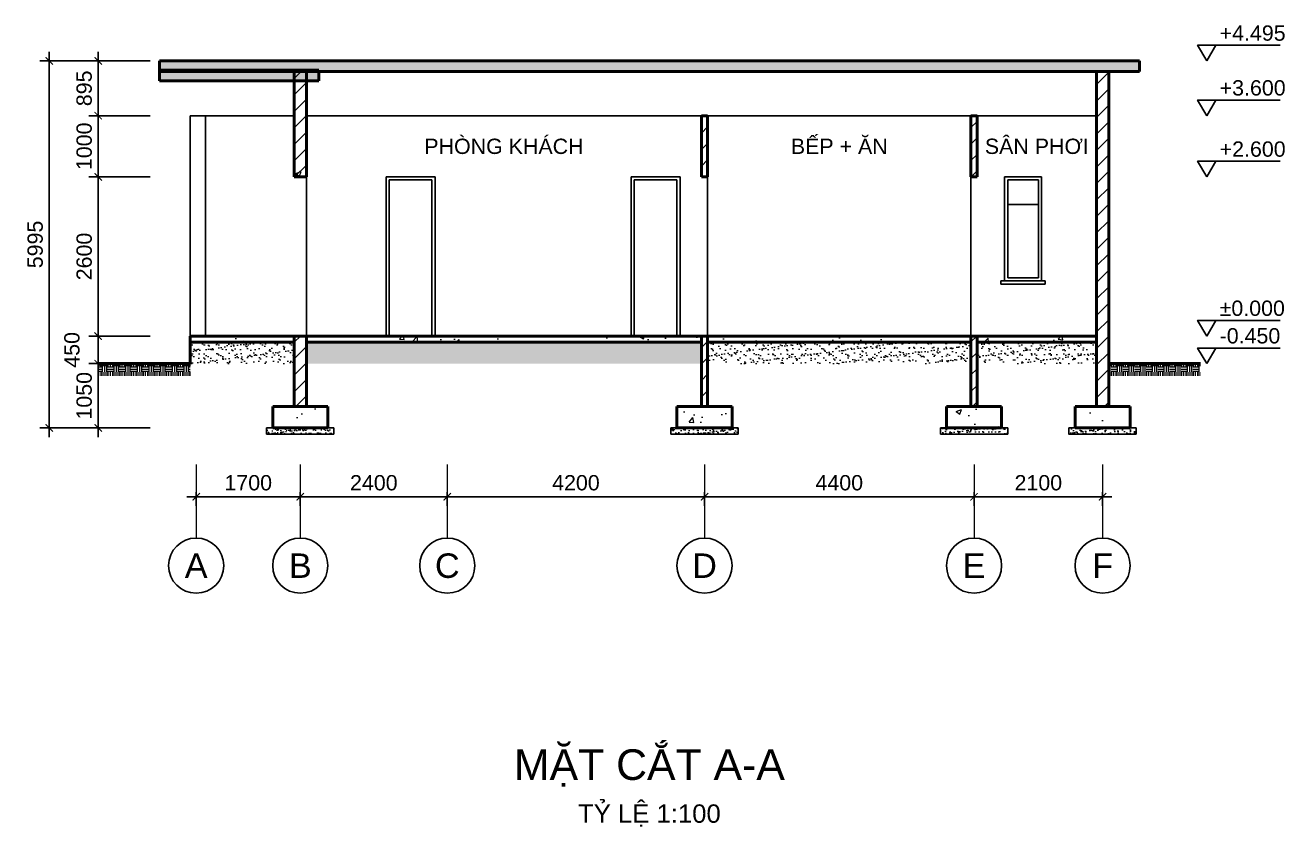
# Model space of a CAD drawing. Header units: millimetres. Extents: x -3500 to 198005, y -63125 to 18900.
# Drawn here: x 9608 to 30174, y -30016 to -16921 of the extents above; entities that cross this region are included whole.
import ezdxf
from ezdxf.enums import TextEntityAlignment as Align

# ---------------------------------------------------------------- set-up
doc = ezdxf.new("R2010")
doc.units = ezdxf.units.MM
doc.header["$LTSCALE"] = 40
doc.linetypes.add('CENTER', pattern=[50.8, 31.75, -6.35, 6.35, -6.35])
for name, color, linetype, lineweight in [('A-ANNO-DIMS', 1, 'Continuous', 18), ('A-ANNO-SYMB', 7, 'Continuous', 25), ('A-ANNO-TEXT', 7, 'Continuous', 18), ('A-ELEV', 7, 'Continuous', 25), ('A-ELEV-OTLN', 7, 'Continuous', 50), ('A-SECT', 7, 'Continuous', 50), ('A-SECT-PATT', 8, 'Continuous', 9), ('S-GRID', 1, 'CENTER', 18), ('S-GRID-IDEN', 7, 'Continuous', 25)]:
    doc.layers.add(name, color=color, linetype=linetype, lineweight=lineweight)
doc.styles.add('MCP-ARIAL', font='arial.ttf')
doc.dimstyles.new('MCP-1-100', dxfattribs={"dimscale": 100, "dimtxt": 2.5, "dimasz": 1.2, "dimexe": 1.5, "dimexo": 1.5, "dimgap": 1, "dimtad": 1, "dimdec": 0, "dimdsep": 46, "dimtxsty": 'MCP-ARIAL', "dimblk": 'ARCHTICK', "dimblk1": 'ARCHTICK', "dimblk2": 'ARCHTICK', "dimcen": 0.09, "dimdle": 1.5, "dimclrd": 256, "dimclre": 256, "dimclrt": 256, "dimadec": 0, "dimazin": 0, "dimtfac": 1, "dimtdec": 4, "dimtmove": 2, "dimatfit": 3, "dimfxl": 1, "dimtolj": 1, "dimtzin": 0, "dimarcsym": 0})

# ---------------------------------------------------------------- blocks, each defined once
blk = doc.blocks.new('_ArchTick')
at = {"color": 0, "linetype": 'ByBlock', "const_width": 0.15}
blk.add_lwpolyline([(-0.5, -0.5), (0.5, 0.5)], dxfattribs=at)
blk = doc.blocks.new('*D57')
at = {"layer": 'A-ANNO-DIMS', "lineweight": -2, "transparency": 16777216}
for p, q in [((10800, -23650), (10800, -22300)), ((11650, -22450), (10650, -22450)), ((11650, -23500), (10650, -23500))]:
    blk.add_line(p, q, dxfattribs=at)
at = {"layer": 'Defpoints', "color": 0, "transparency": 16777216}
for p in [(10800, -22450), (11800, -22450), (11800, -23500)]:
    blk.add_point(p, dxfattribs=at)
at = {"layer": 'A-ANNO-DIMS', "lineweight": -2, "transparency": 16777216, "xscale": 120, "yscale": 120, "zscale": 120}
for p, rotation in [((10800, -22450), 90), ((10800, -23500), 270)]:
    blk.add_blockref('_ArchTick', p, dxfattribs=dict(at, rotation=rotation))
at = {"layer": 'A-ANNO-DIMS', "transparency": 16777216, "insert": (10572, -22975), "char_height": 250, "attachment_point": 5, "rotation": 90, "style": 'MCP-ARIAL'}
blk.add_mtext('\\A1;1050', dxfattribs=at)
blk = doc.blocks.new('*D58')
at = {"layer": 'A-ANNO-DIMS', "lineweight": -2, "transparency": 16777216}
for p, q in [((11650, -22000), (10650, -22000)), ((10800, -22600), (10800, -21850)), ((11650, -22450), (10650, -22450))]:
    blk.add_line(p, q, dxfattribs=at)
at = {"layer": 'Defpoints', "color": 0, "transparency": 16777216}
for p in [(10800, -22000), (11800, -22000), (11800, -22450)]:
    blk.add_point(p, dxfattribs=at)
at = {"layer": 'A-ANNO-DIMS', "lineweight": -2, "transparency": 16777216, "xscale": 120, "yscale": 120, "zscale": 120}
for p, rotation in [((10800, -22000), 90), ((10800, -22450), 270)]:
    blk.add_blockref('_ArchTick', p, dxfattribs=dict(at, rotation=rotation))
at = {"layer": 'A-ANNO-DIMS', "transparency": 16777216, "insert": (10372, -22225), "char_height": 250, "attachment_point": 5, "rotation": 90, "style": 'MCP-ARIAL'}
blk.add_mtext('\\A1;450', dxfattribs=at)
blk = doc.blocks.new('*D59')
at = {"layer": 'A-ANNO-DIMS', "lineweight": -2, "transparency": 16777216}
for p, q in [((10800, -22150), (10800, -19250)), ((11650, -19400), (10650, -19400)), ((11650, -22000), (10650, -22000))]:
    blk.add_line(p, q, dxfattribs=at)
at = {"layer": 'Defpoints', "color": 0, "transparency": 16777216}
for p in [(10800, -19400), (11800, -19400), (11800, -22000)]:
    blk.add_point(p, dxfattribs=at)
at = {"layer": 'A-ANNO-DIMS', "lineweight": -2, "transparency": 16777216, "xscale": 120, "yscale": 120, "zscale": 120}
for p, rotation in [((10800, -19400), 90), ((10800, -22000), 270)]:
    blk.add_blockref('_ArchTick', p, dxfattribs=dict(at, rotation=rotation))
at = {"layer": 'A-ANNO-DIMS', "transparency": 16777216, "insert": (10572, -20700), "char_height": 250, "attachment_point": 5, "rotation": 90, "style": 'MCP-ARIAL'}
blk.add_mtext('\\A1;2600', dxfattribs=at)
blk = doc.blocks.new('*D60')
at = {"layer": 'A-ANNO-DIMS', "lineweight": -2, "transparency": 16777216}
for p, q in [((10800, -19550), (10800, -18250)), ((11650, -18400), (10650, -18400)), ((11650, -19400), (10650, -19400))]:
    blk.add_line(p, q, dxfattribs=at)
at = {"layer": 'Defpoints', "color": 0, "transparency": 16777216}
for p in [(10800, -18400), (11800, -18400), (11800, -19400)]:
    blk.add_point(p, dxfattribs=at)
at = {"layer": 'A-ANNO-DIMS', "lineweight": -2, "transparency": 16777216, "xscale": 120, "yscale": 120, "zscale": 120}
for p, rotation in [((10800, -18400), 90), ((10800, -19400), 270)]:
    blk.add_blockref('_ArchTick', p, dxfattribs=dict(at, rotation=rotation))
at = {"layer": 'A-ANNO-DIMS', "transparency": 16777216, "insert": (10572, -18900), "char_height": 250, "attachment_point": 5, "rotation": 90, "style": 'MCP-ARIAL'}
blk.add_mtext('\\A1;1000', dxfattribs=at)
blk = doc.blocks.new('*D61')
at = {"layer": 'A-ANNO-DIMS', "lineweight": -2, "transparency": 16777216}
for p, q in [((10800, -18550), (10800, -17355)), ((11650, -17505), (10650, -17505)), ((11650, -18400), (10650, -18400))]:
    blk.add_line(p, q, dxfattribs=at)
at = {"layer": 'Defpoints', "color": 0, "transparency": 16777216}
for p in [(10800, -17505), (11800, -17505), (11800, -18400)]:
    blk.add_point(p, dxfattribs=at)
at = {"layer": 'A-ANNO-DIMS', "lineweight": -2, "transparency": 16777216, "xscale": 120, "yscale": 120, "zscale": 120}
for p, rotation in [((10800, -17505), 90), ((10800, -18400), 270)]:
    blk.add_blockref('_ArchTick', p, dxfattribs=dict(at, rotation=rotation))
at = {"layer": 'A-ANNO-DIMS', "transparency": 16777216, "insert": (10572, -17953), "char_height": 250, "attachment_point": 5, "rotation": 90, "style": 'MCP-ARIAL'}
blk.add_mtext('\\A1;895', dxfattribs=at)
blk = doc.blocks.new('*D62')
at = {"layer": 'A-ANNO-DIMS', "lineweight": -2, "transparency": 16777216}
for p, q in [((10000, -23650), (10000, -17355)), ((11650, -17505), (9850, -17505)), ((11650, -23500), (9850, -23500))]:
    blk.add_line(p, q, dxfattribs=at)
at = {"layer": 'Defpoints', "color": 0, "transparency": 16777216}
for p in [(10000, -17505), (11800, -17505), (11800, -23500)]:
    blk.add_point(p, dxfattribs=at)
at = {"layer": 'A-ANNO-DIMS', "lineweight": -2, "transparency": 16777216, "xscale": 120, "yscale": 120, "zscale": 120}
for p, rotation in [((10000, -17505), 90), ((10000, -23500), 270)]:
    blk.add_blockref('_ArchTick', p, dxfattribs=dict(at, rotation=rotation))
at = {"layer": 'A-ANNO-DIMS', "transparency": 16777216, "insert": (9772, -20503), "char_height": 250, "attachment_point": 5, "rotation": 90, "style": 'MCP-ARIAL'}
blk.add_mtext('\\A1;5995', dxfattribs=at)
blk = doc.blocks.new('*D63')
at = {"layer": 'A-ANNO-DIMS', "lineweight": -2, "transparency": 16777216}
for p, q in [((12250, -24625), (14250, -24625)), ((12400, -24550), (12400, -24775)), ((14100, -24550), (14100, -24775))]:
    blk.add_line(p, q, dxfattribs=at)
at = {"layer": 'Defpoints', "color": 0, "transparency": 16777216}
for p in [(12400, -24400), (14100, -24400), (14100, -24625)]:
    blk.add_point(p, dxfattribs=at)
at = {"layer": 'A-ANNO-DIMS', "lineweight": -2, "transparency": 16777216, "xscale": 120, "yscale": 120, "zscale": 120, "rotation": 180}
blk.add_blockref('_ArchTick', (12400, -24625), dxfattribs=at)
at = {"layer": 'A-ANNO-DIMS', "lineweight": -2, "transparency": 16777216, "xscale": 120, "yscale": 120, "zscale": 120}
blk.add_blockref('_ArchTick', (14100, -24625), dxfattribs=at)
at = {"layer": 'A-ANNO-DIMS', "transparency": 16777216, "insert": (13250, -24397), "char_height": 250, "attachment_point": 5, "style": 'MCP-ARIAL'}
blk.add_mtext('\\A1;1700', dxfattribs=at)
blk = doc.blocks.new('*D64')
at = {"layer": 'A-ANNO-DIMS', "lineweight": -2, "transparency": 16777216}
for p, q in [((13950, -24625), (16650, -24625)), ((14100, -24550), (14100, -24775)), ((16500, -24550), (16500, -24775))]:
    blk.add_line(p, q, dxfattribs=at)
at = {"layer": 'Defpoints', "color": 0, "transparency": 16777216}
for p in [(14100, -24400), (16500, -24400), (16500, -24625)]:
    blk.add_point(p, dxfattribs=at)
at = {"layer": 'A-ANNO-DIMS', "lineweight": -2, "transparency": 16777216, "xscale": 120, "yscale": 120, "zscale": 120, "rotation": 180}
blk.add_blockref('_ArchTick', (14100, -24625), dxfattribs=at)
at = {"layer": 'A-ANNO-DIMS', "lineweight": -2, "transparency": 16777216, "xscale": 120, "yscale": 120, "zscale": 120}
blk.add_blockref('_ArchTick', (16500, -24625), dxfattribs=at)
at = {"layer": 'A-ANNO-DIMS', "transparency": 16777216, "insert": (15300, -24397), "char_height": 250, "attachment_point": 5, "style": 'MCP-ARIAL'}
blk.add_mtext('\\A1;2400', dxfattribs=at)
blk = doc.blocks.new('*D65')
at = {"layer": 'A-ANNO-DIMS', "lineweight": -2, "transparency": 16777216}
for p, q in [((16350, -24625), (20850, -24625)), ((16500, -24550), (16500, -24775)), ((20700, -24550), (20700, -24775))]:
    blk.add_line(p, q, dxfattribs=at)
at = {"layer": 'Defpoints', "color": 0, "transparency": 16777216}
for p in [(16500, -24400), (20700, -24400), (20700, -24625)]:
    blk.add_point(p, dxfattribs=at)
at = {"layer": 'A-ANNO-DIMS', "lineweight": -2, "transparency": 16777216, "xscale": 120, "yscale": 120, "zscale": 120, "rotation": 180}
blk.add_blockref('_ArchTick', (16500, -24625), dxfattribs=at)
at = {"layer": 'A-ANNO-DIMS', "lineweight": -2, "transparency": 16777216, "xscale": 120, "yscale": 120, "zscale": 120}
blk.add_blockref('_ArchTick', (20700, -24625), dxfattribs=at)
at = {"layer": 'A-ANNO-DIMS', "transparency": 16777216, "insert": (18600, -24397), "char_height": 250, "attachment_point": 5, "style": 'MCP-ARIAL'}
blk.add_mtext('\\A1;4200', dxfattribs=at)
blk = doc.blocks.new('*D66')
at = {"layer": 'A-ANNO-DIMS', "lineweight": -2, "transparency": 16777216}
for p, q in [((20550, -24625), (25250, -24625)), ((20700, -24550), (20700, -24775)), ((25100, -24550), (25100, -24775))]:
    blk.add_line(p, q, dxfattribs=at)
at = {"layer": 'Defpoints', "color": 0, "transparency": 16777216}
for p in [(20700, -24400), (25100, -24400), (25100, -24625)]:
    blk.add_point(p, dxfattribs=at)
at = {"layer": 'A-ANNO-DIMS', "lineweight": -2, "transparency": 16777216, "xscale": 120, "yscale": 120, "zscale": 120, "rotation": 180}
blk.add_blockref('_ArchTick', (20700, -24625), dxfattribs=at)
at = {"layer": 'A-ANNO-DIMS', "lineweight": -2, "transparency": 16777216, "xscale": 120, "yscale": 120, "zscale": 120}
blk.add_blockref('_ArchTick', (25100, -24625), dxfattribs=at)
at = {"layer": 'A-ANNO-DIMS', "transparency": 16777216, "insert": (22900, -24397), "char_height": 250, "attachment_point": 5, "style": 'MCP-ARIAL'}
blk.add_mtext('\\A1;4400', dxfattribs=at)
blk = doc.blocks.new('*D67')
at = {"layer": 'A-ANNO-DIMS', "lineweight": -2, "transparency": 16777216}
for p, q in [((24950, -24625), (27350, -24625)), ((25100, -24550), (25100, -24775)), ((27200, -24550), (27200, -24775))]:
    blk.add_line(p, q, dxfattribs=at)
at = {"layer": 'Defpoints', "color": 0, "transparency": 16777216}
for p in [(25100, -24400), (27200, -24400), (27200, -24625)]:
    blk.add_point(p, dxfattribs=at)
at = {"layer": 'A-ANNO-DIMS', "lineweight": -2, "transparency": 16777216, "xscale": 120, "yscale": 120, "zscale": 120, "rotation": 180}
blk.add_blockref('_ArchTick', (25100, -24625), dxfattribs=at)
at = {"layer": 'A-ANNO-DIMS', "lineweight": -2, "transparency": 16777216, "xscale": 120, "yscale": 120, "zscale": 120}
blk.add_blockref('_ArchTick', (27200, -24625), dxfattribs=at)
at = {"layer": 'A-ANNO-DIMS', "transparency": 16777216, "insert": (26150, -24397), "char_height": 250, "attachment_point": 5, "style": 'MCP-ARIAL'}
blk.add_mtext('\\A1;2100', dxfattribs=at)

msp = doc.modelspace()

# ---------------------------------------------------------------- hatches: boundary and pattern name
at = {"layer": 'A-SECT-PATT'}
for points in [[(11800, -17678.312), (27800, -17678.312), (27800, -17505.107), (11800, -17505.107)], [(11800, -17828.312), (14400, -17828.312), (14400, -17655.107), (11800, -17655.107)]]:
    msp.add_hatch(color=256, dxfattribs=at).paths.add_polyline_path(points, flags=16)
h = msp.add_hatch(dxfattribs=at)
h.set_pattern_fill('ANSI31', color=256, scale=60, style=0)
h.paths.add_polyline_path([(14000, -19400), (14200, -19400), (14200, -17678.312), (14000, -17678.312)], flags=16)
h = msp.add_hatch(dxfattribs=at)
h.set_pattern_fill('ANSI31', color=256, scale=60, style=0)
h.paths.add_polyline_path([(27100, -23150), (27300, -23150), (27300, -17678.312), (27100, -17678.312)], flags=16)
h = msp.add_hatch(dxfattribs=at)
h.set_pattern_fill('ANSI31', color=256, scale=60, style=0)
h.paths.add_polyline_path([(20650, -19400), (20750, -19400), (20750, -18400), (20650, -18400)], flags=16)
h = msp.add_hatch(dxfattribs=at)
h.set_pattern_fill('ANSI31', color=256, scale=60, style=0)
h.paths.add_polyline_path([(25050, -19400), (25150, -19400), (25150, -18400), (25050, -18400)], flags=16)
h = msp.add_hatch(dxfattribs=at)
h.set_pattern_fill('AR-CONC', color=256, scale=5, style=0)
h.paths.add_polyline_path([(14000, -19400), (14200, -19400), (14200, -19200), (14000, -19200)], flags=16)
h = msp.add_hatch(dxfattribs=at)
h.set_pattern_fill('AR-CONC', color=256, scale=5, style=0)
h.paths.add_polyline_path([(20650, -19400), (20750, -19400), (20750, -19200), (20650, -19200)], flags=16)
h = msp.add_hatch(dxfattribs=at)
h.set_pattern_fill('AR-CONC', color=256, scale=5, style=0)
h.paths.add_polyline_path([(25050, -19400), (25150, -19400), (25150, -19200), (25050, -19200)], flags=16)
h = msp.add_hatch(dxfattribs=at)
h.set_pattern_fill('AR-CONC', color=256, scale=5, style=0)
h.paths.add_polyline_path([(12300, -22100), (14000, -22100), (14000, -22000), (12300, -22000)], flags=16)
h = msp.add_hatch(dxfattribs=at)
h.set_pattern_fill('ANSI31', color=256, scale=60, style=0)
h.paths.add_polyline_path([(14000, -23150), (14200, -23150), (14200, -22000), (14000, -22000)], flags=16)
h = msp.add_hatch(dxfattribs=at)
h.set_pattern_fill('AR-CONC', color=256, scale=5, style=0)
h.paths.add_polyline_path([(14200, -22100), (20650, -22100), (20650, -22000), (14200, -22000)], flags=16)
h = msp.add_hatch(dxfattribs=at)
h.set_pattern_fill('ANSI31', color=256, scale=60, style=0)
h.paths.add_polyline_path([(20650, -23150), (20750, -23150), (20750, -22000), (20650, -22000)], flags=16)
h = msp.add_hatch(dxfattribs=at)
h.set_pattern_fill('AR-CONC', color=256, scale=5, style=0)
h.paths.add_polyline_path([(20750, -22100), (25050, -22100), (25050, -22000), (20750, -22000)], flags=16)
h = msp.add_hatch(dxfattribs=at)
h.set_pattern_fill('ANSI31', color=256, scale=60, style=0)
h.paths.add_polyline_path([(25050, -23150), (25150, -23150), (25150, -22000), (25050, -22000)], flags=16)
h = msp.add_hatch(dxfattribs=at)
h.set_pattern_fill('AR-CONC', color=256, scale=5, style=0)
h.paths.add_polyline_path([(25150, -22100), (27100, -22100), (27100, -22000), (25150, -22000)], flags=16)
h = msp.add_hatch(dxfattribs=at)
h.set_pattern_fill('AR-SAND', color=256, scale=3, style=0)
h.paths.add_polyline_path([(12300, -22450), (14000, -22450), (14000, -22100), (12300, -22100)], flags=16)
h = msp.add_hatch(dxfattribs=at)
h.set_pattern_fill('AR-SAND', color=256, scale=3, style=0)
h.paths.add_polyline_path([(14200, -22450), (20650, -22450), (20650, -22100), (14200, -22100)], flags=16)
h = msp.add_hatch(dxfattribs=at)
h.set_pattern_fill('AR-SAND', color=256, scale=3, style=0)
h.paths.add_polyline_path([(20750, -22450), (25050, -22450), (25050, -22100), (20750, -22100)], flags=16)
h = msp.add_hatch(dxfattribs=at)
h.set_pattern_fill('AR-SAND', color=256, scale=3, style=0)
h.paths.add_polyline_path([(25150, -22450), (27100, -22450), (27100, -22100), (25150, -22100)], flags=16)
h = msp.add_hatch(dxfattribs=at)
h.set_pattern_fill('EARTH', color=256, scale=15, style=0)
h.paths.add_polyline_path([(10800, -22450), (12300, -22450), (12300, -22650), (10800, -22650)], flags=16)
h = msp.add_hatch(dxfattribs=at)
h.set_pattern_fill('EARTH', color=256, scale=15, style=0)
h.paths.add_polyline_path([(27300, -22450), (28800, -22450), (28800, -22650), (27300, -22650)], flags=16)
h = msp.add_hatch(dxfattribs=at)
h.set_pattern_fill('AR-CONC', color=256, scale=5, style=0)
h.paths.add_polyline_path([(13650, -23500), (14550, -23500), (14550, -23150), (13650, -23150)], flags=16)
h = msp.add_hatch(dxfattribs=at)
h.set_pattern_fill('AR-CONC', color=256, scale=5, style=0)
h.paths.add_polyline_path([(20250, -23500), (21150, -23500), (21150, -23150), (20250, -23150)], flags=16)
h = msp.add_hatch(dxfattribs=at)
h.set_pattern_fill('AR-CONC', color=256, scale=5, style=0)
h.paths.add_polyline_path([(24650, -23500), (25550, -23500), (25550, -23150), (24650, -23150)], flags=16)
h = msp.add_hatch(dxfattribs=at)
h.set_pattern_fill('AR-CONC', color=256, scale=5, style=0)
h.paths.add_polyline_path([(26750, -23500), (27650, -23500), (27650, -23150), (26750, -23150)], flags=16)
h = msp.add_hatch(dxfattribs=at)
h.set_pattern_fill('AR-SAND', color=256, scale=2, style=0)
h.paths.add_polyline_path([(13550, -23600), (14650, -23600), (14650, -23500), (13550, -23500)], flags=16)
h = msp.add_hatch(dxfattribs=at)
h.set_pattern_fill('AR-SAND', color=256, scale=2, style=0)
h.paths.add_polyline_path([(20150, -23600), (21250, -23600), (21250, -23500), (20150, -23500)], flags=16)
h = msp.add_hatch(dxfattribs=at)
h.set_pattern_fill('AR-SAND', color=256, scale=2, style=0)
h.paths.add_polyline_path([(24550, -23600), (25650, -23600), (25650, -23500), (24550, -23500)], flags=16)
h = msp.add_hatch(dxfattribs=at)
h.set_pattern_fill('AR-SAND', color=256, scale=2, style=0)
h.paths.add_polyline_path([(26650, -23600), (27750, -23600), (27750, -23500), (26650, -23500)], flags=16)

# ---------------------------------------------------------------- linework, layer by layer
at = {"layer": 'A-ANNO-SYMB'}
for p, q in [((28750, -17250), (30100, -17250)), ((28750, -18145), (30100, -18145)), ((28750, -19145), (30100, -19145)), ((28750, -21745), (30100, -21745)), ((28750, -22195), (30100, -22195))]:
    msp.add_line(p, q, dxfattribs=at)
for points in [[(28900, -17505), (28750, -17250), (29050, -17250)], [(28900, -18400), (28750, -18145), (29050, -18145)], [(28900, -19400), (28750, -19145), (29050, -19145)], [(28900, -22000), (28750, -21745), (29050, -21745)], [(28900, -22450), (28750, -22195), (29050, -22195)]]:
    msp.add_lwpolyline(points, close=True, dxfattribs=at)
at = {"layer": 'A-ELEV'}
for p, q in [((12300, -22000), (12300, -18400)), ((12300, -18400), (12550, -18400)), ((12550, -22000), (12550, -18400)), ((12550, -18400), (14000.5, -18400)), ((14200, -22000), (14200, -18400)), ((14200, -18400), (20750, -18400)), ((20750, -22000), (20750, -18400)), ((20750, -18400), (25050, -18400)), ((25050, -22000), (25050, -18400)), ((25050, -18400), (27100.5, -18400)), ((27300, -22000), (27300, -18400)), ((16300, -19400), (15500, -19400)), ((15500, -19400), (15500, -22000)), ((16250, -19450), (15550, -19450)), ((15550, -19450), (15550, -22000)), ((16250, -22000), (16250, -19450)), ((16300, -22000), (16300, -19400)), ((20300, -19400), (19500, -19400)), ((19500, -19400), (19500, -22000)), ((20250, -19450), (19550, -19450)), ((19550, -19450), (19550, -22000)), ((20250, -22000), (20250, -19450)), ((20300, -22000), (20300, -19400)), ((26200, -19400), (25600, -19400)), ((25600, -19400), (25600, -21100)), ((26150, -19450), (25650, -19450)), ((25650, -19450), (25650, -21050)), ((26150, -21050), (26150, -19450)), ((26200, -21100), (26200, -19400)), ((25650, -19850), (26150, -19850)), ((26260, -21100), (25540, -21100)), ((25540, -21100), (25540, -21150)), ((25540, -21150), (26260, -21150)), ((25600, -21100), (26200, -21100)), ((25650, -21050), (26150, -21050)), ((26260, -21150), (26260, -21100)), ((15500, -22000), (16300, -22000)), ((15550, -22000), (16250, -22000)), ((19500, -22000), (20300, -22000)), ((19550, -22000), (20250, -22000)), ((14650, -23500), (13550, -23500)), ((13550, -23500), (13550, -23600)), ((13550, -23600), (14650, -23600)), ((14650, -23600), (14650, -23500)), ((21250, -23500), (20150, -23500)), ((20150, -23500), (20150, -23600)), ((20150, -23600), (21250, -23600)), ((21250, -23600), (21250, -23500)), ((25650, -23500), (24550, -23500)), ((24550, -23500), (24550, -23600)), ((24550, -23600), (25650, -23600)), ((25650, -23600), (25650, -23500)), ((27750, -23500), (26650, -23500)), ((26650, -23500), (26650, -23600)), ((26650, -23600), (27750, -23600)), ((27750, -23600), (27750, -23500))]:
    msp.add_line(p, q, dxfattribs=at)
at = {"layer": 'A-ELEV-OTLN'}
for p, q in [((10800, -22450), (12300, -22450)), ((27300, -22450), (28800, -22450))]:
    msp.add_line(p, q, dxfattribs=at)
at = {"layer": 'A-SECT'}
for p, q in [((27800, -17505.107), (11800, -17505.107)), ((11800, -17505.107), (11800, -17678.312)), ((14400, -17655.107), (11800, -17655.107)), ((11800, -17655.107), (11800, -17828.312)), ((11800, -17678.312), (27800, -17678.312)), ((14200, -17678.312), (14000, -17678.312)), ((14000, -17678.312), (14000, -19400)), ((14200, -19400), (14200, -17678.312)), ((14400, -17828.312), (14400, -17655.107)), ((27300, -17678.312), (27100, -17678.312)), ((27100, -17678.312), (27100, -23150)), ((27300, -23150), (27300, -17678.312)), ((27800, -17678.312), (27800, -17505.107)), ((11800, -17828.312), (14400, -17828.312)), ((20750, -18400), (20650, -18400)), ((20650, -18400), (20650, -19400)), ((20750, -19400), (20750, -18400)), ((25150, -18400), (25050, -18400)), ((25050, -18400), (25050, -19400)), ((25150, -19400), (25150, -18400)), ((14000, -19400), (14200, -19400)), ((20650, -19400), (20750, -19400)), ((25050, -19400), (25150, -19400)), ((14000, -22000), (12300, -22000)), ((12300, -22000), (12300, -22100)), ((12300, -22450), (12300, -22000)), ((14200, -22000), (14000, -22000)), ((14000, -22000), (14000, -23150)), ((14000, -22100), (14000, -22000)), ((14200, -23150), (14200, -22000)), ((20650, -22000), (14200, -22000)), ((14200, -22000), (14200, -22100)), ((20750, -22000), (20650, -22000)), ((20650, -22000), (20650, -23150)), ((20650, -22100), (20650, -22000)), ((20750, -23150), (20750, -22000)), ((25050, -22000), (20750, -22000)), ((20750, -22000), (20750, -22100)), ((25150, -22000), (25050, -22000)), ((25050, -22000), (25050, -23150)), ((25050, -22100), (25050, -22000)), ((25150, -23150), (25150, -22000)), ((27100, -22000), (25150, -22000)), ((25150, -22000), (25150, -22100)), ((27100, -22100), (27100, -22000)), ((12300, -22100), (14000, -22100)), ((14200, -22100), (20650, -22100)), ((20750, -22100), (25050, -22100)), ((25150, -22100), (27100, -22100)), ((14550, -23150), (13650, -23150)), ((13650, -23150), (13650, -23500)), ((14000, -23150), (14200, -23150)), ((14550, -23500), (14550, -23150)), ((21150, -23150), (20250, -23150)), ((20250, -23150), (20250, -23500)), ((20650, -23150), (20750, -23150)), ((21150, -23500), (21150, -23150)), ((25550, -23150), (24650, -23150)), ((24650, -23150), (24650, -23500)), ((25050, -23150), (25150, -23150)), ((25550, -23500), (25550, -23150)), ((27650, -23150), (26750, -23150)), ((26750, -23150), (26750, -23500)), ((27100, -23150), (27300, -23150)), ((27650, -23500), (27650, -23150)), ((13650, -23500), (14550, -23500)), ((20250, -23500), (21150, -23500)), ((24650, -23500), (25550, -23500)), ((26750, -23500), (27650, -23500))]:
    msp.add_line(p, q, dxfattribs=at)
at = {"layer": 'S-GRID'}
for p, q in [((12400, -24100), (12400, -25300)), ((14100, -24100), (14100, -25300)), ((16500, -24100), (16500, -25300)), ((20700, -24100), (20700, -25300)), ((25100, -24100), (25100, -25300)), ((27200, -24100), (27200, -25300))]:
    msp.add_line(p, q, dxfattribs=at)
at = {"layer": 'S-GRID-IDEN'}
for centre in [(12400, -25750), (14100, -25750), (16500, -25750), (20700, -25750), (25100, -25750), (27200, -25750)]:
    msp.add_circle(centre, 450, dxfattribs=at)

# ---------------------------------------------------------------- texts
at = {"layer": 'A-ANNO-SYMB', "style": 'MCP-ARIAL'}
for s, p in [('+4.495', (29110, -17175)), ('+3.600', (29110, -18070)), ('+2.600', (29110, -19070)), ('±0.000', (29110, -21670)), ('-0.450', (29110, -22120))]:
    msp.add_text(s, height=250, dxfattribs=at).set_placement(p)
at = {"layer": 'A-ANNO-TEXT', "style": 'MCP-ARIAL'}
for s, p in [('PHÒNG KHÁCH', (17425, -18900)), ('BẾP + ĂN', (22900, -18900)), ('SÂN PHƠI', (26125, -18900))]:
    msp.add_text(s, height=250, dxfattribs=at).set_placement(p, align=Align.MIDDLE_CENTER)
for s, height, p in [('MẶT CẮT A-A', 500, (19800, -29250)), ('TỶ LỆ 1:100', 300, (19800, -29950))]:
    msp.add_text(s, height=height, dxfattribs=at).set_placement(p, align=Align.CENTER)
at = {"layer": 'S-GRID-IDEN', "style": 'MCP-ARIAL'}
for s, p in [('A', (12400, -25750)), ('B', (14100, -25750)), ('C', (16500, -25750)), ('D', (20700, -25750)), ('E', (25100, -25750)), ('F', (27200, -25750))]:
    msp.add_text(s, height=400, dxfattribs=at).set_placement(p, align=Align.MIDDLE_CENTER)

# ---------------------------------------------------------------- dimensions: what is measured, and where the dimension line sits
at = {"layer": 'A-ANNO-DIMS'}
for base, p1, p2, picture, middle in [((10000, -17505), (11800, -23500), (11800, -17505), '*D62', (9772.357, -20502.5)), ((10800, -17505), (11800, -18400), (11800, -17505), '*D61', (10572.357, -17952.5)), ((10800, -18400), (11800, -19400), (11800, -18400), '*D60', (10572.357, -18900)), ((10800, -19400), (11800, -22000), (11800, -19400), '*D59', (10572.357, -20700)), ((10800, -22000), (11800, -22450), (11800, -22000), '*D58', (10372.357, -22225)), ((10800, -22450), (11800, -23500), (11800, -22450), '*D57', (10572.357, -22975))]:
    dim = msp.add_linear_dim(base=base, p1=p1, p2=p2, angle=90, dimstyle='MCP-1-100', dxfattribs=at)
    dim.commit()
    dim.dimension.update_dxf_attribs({"geometry": picture, "text_midpoint": middle})
for base, p1, p2, picture, middle in [((14100, -24625), (12400, -24400), (14100, -24400), '*D63', (13250, -24397.357)), ((16500, -24625), (14100, -24400), (16500, -24400), '*D64', (15300, -24397.357)), ((20700, -24625), (16500, -24400), (20700, -24400), '*D65', (18600, -24397.357)), ((25100, -24625), (20700, -24400), (25100, -24400), '*D66', (22900, -24397.357)), ((27200, -24625), (25100, -24400), (27200, -24400), '*D67', (26150, -24397.357))]:
    dim = msp.add_linear_dim(base=base, p1=p1, p2=p2, dimstyle='MCP-1-100', dxfattribs=at)
    dim.commit()
    dim.dimension.update_dxf_attribs({"geometry": picture, "text_midpoint": middle})

doc.saveas('drawing.dxf')
